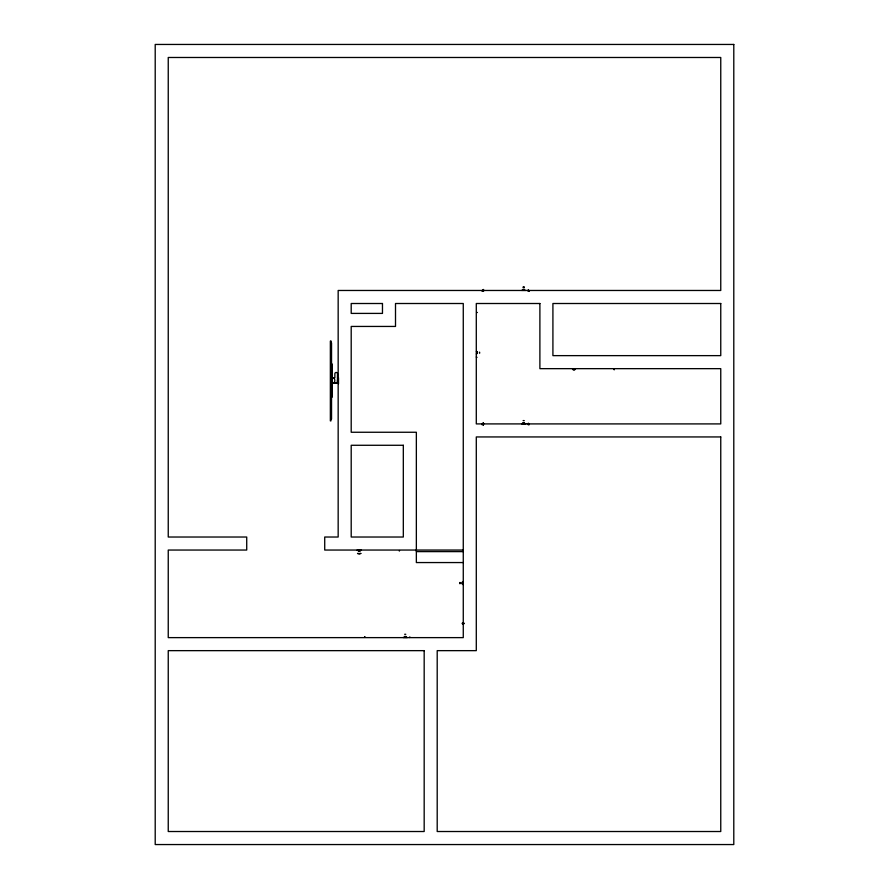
<?xml version="1.0" encoding="UTF-8"?>
<svg xmlns="http://www.w3.org/2000/svg" width="889" height="889" viewBox="0 0 889 889"><rect width="100%" height="100%" fill="white"/><g stroke="black" fill="none" stroke-linecap="round" stroke-linejoin="round"><path stroke-width="1.33" d="M476.293 357.034L477.037 357.345M364.868 637.202L364.79 636.613M399.539 550.535L399.305 551.102M614.132 369.757L614.299 369.068M483.527 291.381C483.694 288.458 482.871 289.392 483.172 291.381M483.527 424.82L483.56 423.32M337.498 381.225L337.498 380.492M477.182 312.428L477.393 312.528M464.18 623.256L462.413 623.811L462.169 623.256M462.702 623.489L464.18 623.467M359.378 553.825L360.912 553.391M364.812 637.202L364.657 637.024M483.527 423.497L483.071 422.853L483.172 424.82M483.238 423.108L483.36 424.82M614.41 369.435L614.266 369.58M462.624 623.178L462.458 623.533M462.58 623.445L464.18 623.634M528.033 290.47L528.344 289.736M409.54 637.535L409.851 636.88M483.394 289.781L483.36 291.381M357.511 553.436L359.023 553.825M528.344 423.164L528.033 423.831M523.132 287.136L524.277 287.136M523.132 287.203L524.277 287.203M522.932 289.358L524.488 289.358M522.954 289.503L524.454 289.503M483.527 290.058L483.438 289.481M521.521 290.392L525.899 290.392M528.999 290.947L528.355 291.059M330.941 342.987L331.541 342.987L331.541 419.041L330.941 419.041M331.541 364.046L332.197 364.046L332.197 397.15L331.541 397.15M331.541 365.446L332.197 365.446M572.383 368.846L572.949 368.846M574.95 368.846L575.516 368.846M573.205 369.635L574.694 369.635M573.172 369.78L574.716 369.813M332.197 377.781L334.853 377.781L334.853 373.813A1.322 1.322 0 0 1 336.175 372.48A1.322 1.322 0 0 1 337.498 373.813L337.42 381.581A2.389 2.389 0 0 1 335.586 383.215L334.853 383.237M338.487 377.781L338.487 383.904M331.541 380.492L332.197 380.492M332.197 383.237L335.375 383.237M337.998 383.237L336.509 383.237A1.656 1.656 0 0 1 335.331 382.748M331.541 395.349L332.197 395.349M523.132 420.575L524.277 420.641M522.932 422.797L524.488 422.797M522.954 422.942L524.454 422.942M521.521 423.786L525.899 423.786M528.999 424.386L528.355 424.409M463.269 550.047L324.718 550.047L324.718 537.023L338.164 537.023L338.164 290.47L720.757 290.47L720.757 57.485L168.243 57.485L168.243 537.023L246.72 537.023L246.72 550.047L168.243 550.047L168.243 637.624L463.269 637.624L463.269 303.505L395.505 303.505L395.505 326.441L351.199 326.441L351.199 432.254L416.352 432.254L416.352 562.559L463.269 562.559M357.011 550.18L361.379 550.18M358.456 551.024L359.945 551.024M358.423 551.213L359.967 551.169M416.352 551.613L463.269 551.613M357.689 553.514L360.712 553.514M404.651 634.279L405.784 634.279M404.439 636.502L405.995 636.457M404.462 636.646L405.962 636.646M403.028 637.491L407.406 637.535M529.099 290.47L529.099 291.381M529.099 423.909L529.099 424.82M528.244 290.47L528.244 291.381M528.244 423.909L528.244 424.82M482.994 290.47L482.994 291.381M482.994 423.909L482.994 424.82M482.138 290.47L482.138 291.381M482.138 423.909L482.138 424.82M479.627 352.144L479.627 353.277M477.449 351.944L477.415 353.489M477.271 351.955L477.271 353.455M476.482 351.144L476.482 351.711M476.482 353.7L476.482 354.278M463.08 581.506L463.08 582.073M463.08 584.073L463.08 584.64M462.291 582.328L462.291 583.817M462.147 582.295L462.102 583.84M459.991 582.506L459.991 583.64M459.946 582.506L459.946 583.64M333.531 377.781A3.478 3.478 0 0 1 333.531 383.237M733.792 44.45L155.208 44.45L155.208 844.55L733.792 844.55L733.792 44.45M382.47 303.505L351.199 303.505L351.199 313.406L382.47 313.406L382.47 303.505M539.89 303.505L476.293 303.505L476.293 423.909L720.757 423.909L720.757 368.657L539.89 368.657L539.89 303.505M720.757 303.505L552.914 303.505L552.914 355.633L720.757 355.633L720.757 303.505M330.941 341.143L330.352 341.143L330.352 420.886L330.941 420.886L330.941 341.143M720.757 436.944L476.293 436.944L476.293 650.648L437.199 650.648L437.199 831.515L720.757 831.515L720.757 436.944M403.317 445.278L351.199 445.278L351.199 537.023L403.317 537.023L403.317 445.278M424.175 650.648L168.243 650.648L168.243 831.515L424.175 831.515L424.175 650.648"/></g></svg>
